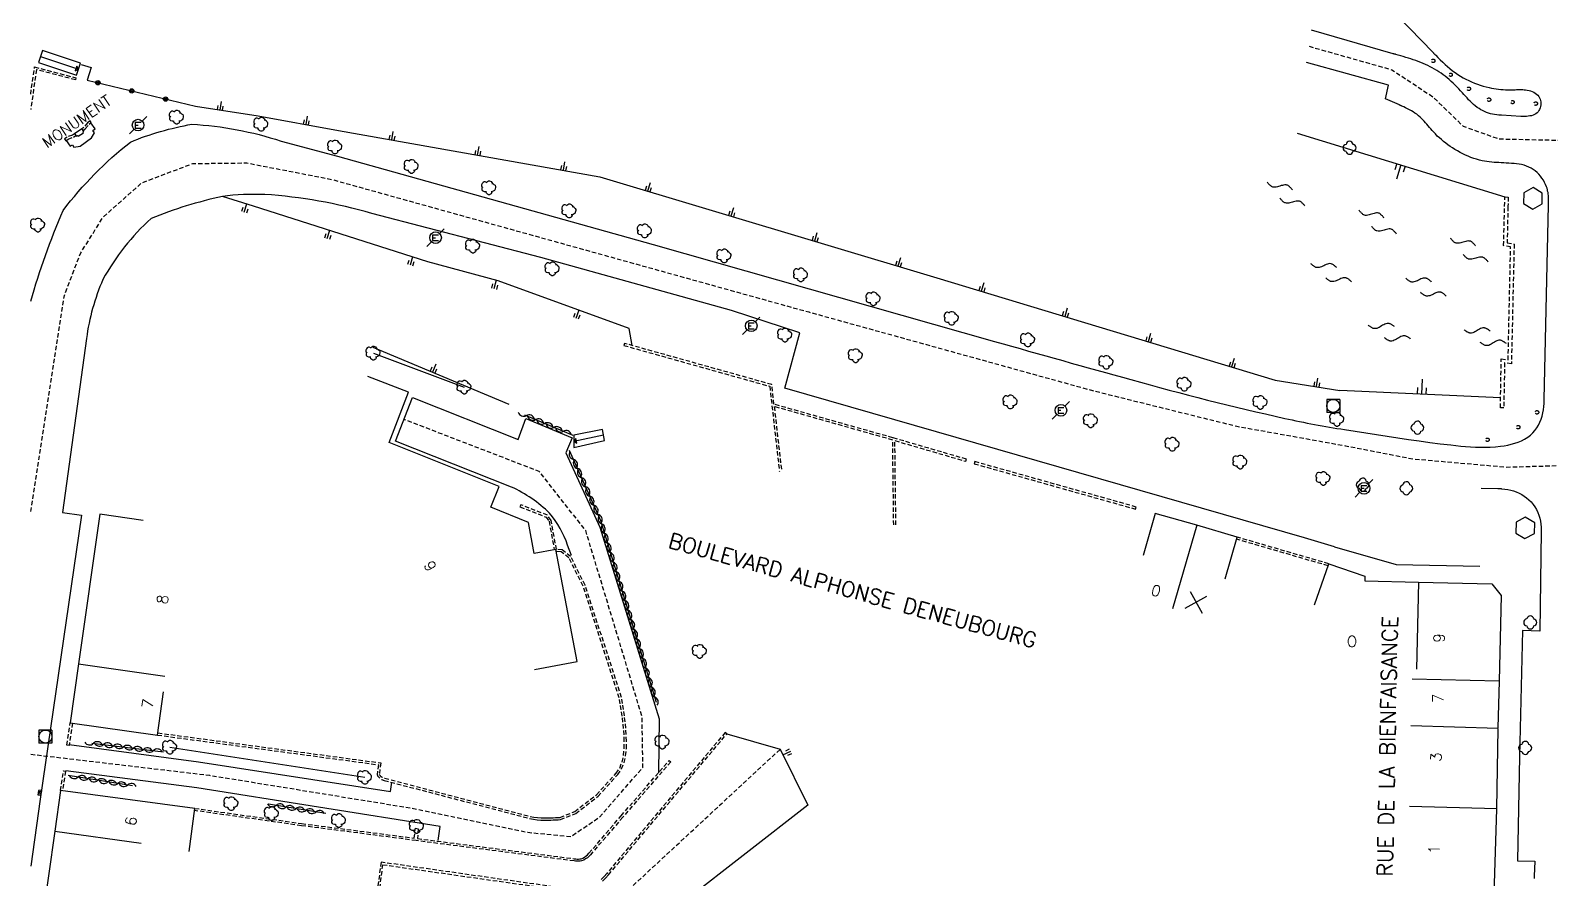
# Model space of a CAD drawing. Header units: millimetres. Extents: x 107999 to 109001, y 146999 to 148001.
# Drawn here: x 108000 to 108174.5, y 147092.9 to 147190.3 of the extents above; entities that cross this region are included whole.
import ezdxf
from ezdxf.enums import TextEntityAlignment as Align

# ---------------------------------------------------------------- set-up
doc = ezdxf.new("R2010")
doc.units = ezdxf.units.MM
doc.linetypes.add('DASHED', pattern=[0.75, 0.5, -0.25])
doc.layers.get('0').update_dxf_attribs({"linetype": 'CONTINUOUS'})
for name, color, linetype in [('W0001', 6, 'DASHED'), ('W0008', 7, 'CONTINUOUS'), ('W0100', 7, 'CONTINUOUS'), ('W0112', 1, 'DASHED'), ('W0211', 2, 'CONTINUOUS'), ('W0300', 7, 'CONTINUOUS'), ('W0302', 3, 'CONTINUOUS'), ('W0310', 3, 'CONTINUOUS'), ('W0322', 7, 'CONTINUOUS'), ('W0334', 7, 'CONTINUOUS'), ('W0400', 7, 'CONTINUOUS'), ('W0420', 7, 'CONTINUOUS'), ('W0471', 7, 'CONTINUOUS'), ('W0500', 5, 'DASHED'), ('W0984', 7, 'CONTINUOUS'), ('W0989', 7, 'CONTINUOUS'), ('W0991', 7, 'CONTINUOUS'), ('W1102', 7, 'CONTINUOUS')]:
    doc.layers.add(name, color=color, linetype=linetype)
doc.styles.get("Standard").update_dxf_attribs({"font": 'romans.shx', "width": 0.85})

# ---------------------------------------------------------------- blocks, each defined once
blk = doc.blocks.new('T300')
for p, q in [((-0.8, 0.51), (-0.86, 0.34)), ((-0.86, 0.34), (-0.86, 0.17)), ((-0.86, 0.17), (-0.74, 0.06)), ((-0.69, 0.63), (-0.8, 0.51)), ((-0.8, -0.06), (-0.74, 0.06)), ((-0.74, 0.06), (-0.69, 0.11)), ((-0.57, 0.69), (-0.69, 0.63)), ((-0.46, 0.69), (-0.57, 0.69)), ((-0.29, 0.63), (-0.46, 0.69)), ((-0.29, 0.63), (-0.17, 0.74)), ((-0.23, 0.57), (-0.29, 0.63)), ((-0.17, 0.74), (-0.06, 0.8)), ((-0.06, 0.8), (0.06, 0.8)), ((0.06, 0.8), (0.23, 0.74)), ((0.23, 0.74), (0.34, 0.63)), ((0.34, 0.63), (0.4, 0.51)), ((0.46, 0.46), (0.34, 0.46)), ((0.4, 0.51), (0.4, 0.46)), ((0.57, 0.4), (0.46, 0.46)), ((0.57, 0.4), (0.69, 0.29)), ((0.69, 0.29), (0.74, 0.17)), ((0.74, 0.06), (0.69, -0.17)), ((0.74, 0.17), (0.74, 0.06)), ((-0.8, -0.17), (-0.8, -0.06)), ((-0.8, -0.23), (-0.8, -0.17)), ((-0.74, -0.34), (-0.8, -0.23)), ((-0.69, -0.4), (-0.74, -0.34)), ((-0.51, -0.46), (-0.69, -0.4)), ((-0.4, -0.46), (-0.51, -0.46)), ((-0.4, -0.46), (-0.34, -0.46)), ((-0.34, -0.46), (-0.34, -0.4)), ((-0.34, -0.51), (-0.34, -0.46)), ((-0.29, -0.63), (-0.34, -0.51)), ((-0.17, -0.74), (-0.29, -0.63)), ((-0.06, -0.8), (-0.17, -0.74)), ((0.06, -0.8), (-0.06, -0.8)), ((0.17, -0.74), (0.06, -0.8)), ((0.23, -0.69), (0.17, -0.74)), ((0.29, -0.46), (0.23, -0.46)), ((0.29, -0.63), (0.23, -0.69)), ((0.46, -0.4), (0.29, -0.46)), ((0.34, -0.51), (0.29, -0.63)), ((0.34, -0.51), (0.34, -0.46)), ((0.57, -0.34), (0.46, -0.4)), ((0.63, -0.29), (0.57, -0.34)), ((0.69, -0.17), (0.63, -0.29))]:
    blk.add_line(p, q)
blk = doc.blocks.new('T420')
for p, q in [((0.75, 0.75), (-0.75, 0.75)), ((-0.75, 0.75), (-0.75, -0.75)), ((0.75, 0.75), (0.75, -0.75)), ((0.75, -0.75), (-0.75, -0.75))]:
    blk.add_line(p, q)
blk.add_ellipse((0, 0), major_axis=(-0.53, 0.53), ratio=1, start_param=3.926991, end_param=10.210176)
blk = doc.blocks.new('T471')
for p, q in [((-0.333334, 0.333334), (-0.333334, -0.333334)), ((-0.333334, 0.333334), (0.333334, 0.333334)), ((-0.333334, 0), (0, 0)), ((0.500001, 0.500001), (1.000002, 1.000002)), ((-0.500001, -0.500001), (-1.000002, -1.000002)), ((-0.333334, -0.333334), (0.333334, -0.333334))]:
    blk.add_line(p, q)
blk.add_ellipse((0, 0), major_axis=(0.471405, 0.471405), ratio=1, start_param=5.4977871438, end_param=11.780972451)
blk = doc.blocks.new('T400')
for p, q in [((-0.15, 0.3), (0.15, 0.3)), ((-0.15, -0.25), (-0.15, 0.3)), ((-0.15, 0.15), (0.15, 0.15)), ((-0.15, 0), (0.15, 0)), ((0.15, 0.3), (0.15, -0.25)), ((-0.15, -0.15), (0.15, -0.15)), ((-0.15, -0.25), (-0.15, -0.3)), ((-0.15, -0.3), (0.15, -0.3)), ((0.15, -0.3), (0.15, -0.25))]:
    blk.add_line(p, q)
blk = doc.blocks.new('t211o')
at = {"color": 0, "linetype": 'Continuous'}
for p, q in [((-0.29, 0.5), (-0.29, 0)), ((0, 1), (0, 0)), ((0.29, 0.5), (0.29, 0))]:
    blk.add_line(p, q, dxfattribs=at)
blk = doc.blocks.new('t310o')
at = {"color": 0, "linetype": 'Continuous'}
for centre, start, end in [((-0.5, 0.38), 216.8699, 323.1304), ((0.5, -0.37), 36.8699, 143.1303)]:
    blk.add_arc(centre, 0.625, start, end, dxfattribs=at)
blk = doc.blocks.new('t991o')
at = {"color": 0, "linetype": 'Continuous'}
for p, q in [((-1, 1), (1, -1)), ((-1, -1), (1, 1))]:
    blk.add_line(p, q, dxfattribs=at)
blk = doc.blocks.new('t322o')
at = {"color": 0, "linetype": 'Continuous'}
for radius in [0.25, 0.15]:
    blk.add_circle((0, 0), radius, dxfattribs=at)

msp = doc.modelspace()

# ---------------------------------------------------------------- linework, layer by layer
at = {"layer": 'W0001', "flags": 128}
for points in [[(108146.73, 147188.47), (108156.23, 147185.78), (108160.94, 147182.67), (108164.41, 147179.3), (108168.52, 147177.84), (108177.33, 147177.65), (108184.27, 147177.5), (108192.07, 147177.69), (108201.52, 147179.8)], [(108000, 147135.05), (108003.87, 147159.86), (108005.74, 147164.76), (108008.35, 147168.89), (108012.73, 147172.78), (108018.6, 147175.01), (108024.81, 147175.08), (108034.55, 147173.19), (108089.31, 147157.97), (108121.89, 147148.95), (108138.46, 147144.85), (108150.92, 147142.61), (108158.65, 147141.11), (108169.37, 147140.17), (108176.54, 147140.37), (108183.07, 147140.55), (108197.71, 147141.22), (108205.28, 147141.8), (108207.19, 147142.04), (108210.76, 147142.45), (108213.52, 147142.82), (108217.29, 147143.35), (108219.65, 147143.72), (108222.14, 147144.1), (108224.24, 147144.45), (108226.54, 147144.83), (108228.83, 147145.25), (108235.34, 147146.45), (108247.88, 147149.11), (108254.44, 147150.48), (108268.74, 147153.74), (108275.11, 147155.19), (108290.85, 147158.7), (108295.12, 147159.67), (108299.02, 147160.56), (108315.84, 147164.44), (108324.79, 147166.45), (108342.03, 147170.34), (108349, 147171.88), (108353.49, 147172.6), (108355.09, 147172.77), (108358.4, 147173.06), (108359.72, 147173.15), (108361.41, 147173.22), (108364.44, 147173.29), (108366.1, 147173.29), (108367.37, 147173.27), (108369.71, 147173.13), (108370.85, 147172.97), (108373.01, 147172.8), (108374.76, 147172.55), (108376, 147172.37), (108377.38, 147172.17), (108380.24, 147171.76), (108388.1, 147170.56), (108403.11, 147168.34), (108417.61, 147165.99), (108427.07, 147164.5), (108457.44, 147159.54), (108487.4, 147154.9), (108506.95, 147151.78), (108519.52, 147149.8), (108526.01, 147148.78), (108548.14, 147145.07), (108549.7, 147144.79), (108551.32, 147144.5), (108552.44, 147144.3), (108553.75, 147144.06), (108554.77, 147143.88), (108556.05, 147143.65), (108557.15, 147143.45), (108558.16, 147143.17), (108559.4, 147142.72), (108560.65, 147142.22), (108561.65, 147141.74), (108562.87, 147141.11), (108564.63, 147140.06), (108565.45, 147139.49), (108566.53, 147138.72), (108567.49, 147137.76)], [(108000, 147107.21), (108020.53, 147104.79), (108043.72, 147101.02), (108057.07, 147098.24), (108061.99, 147097.75), (108065.27, 147099.96), (108070.27, 147105.69), (108070.18, 147111.5), (108063.71, 147132.87), (108058.38, 147139.66), (108042.84, 147145.63)], [(108039.91, 147051.47), (108039.74, 147058.93), (108047.12, 147080.51), (108063.98, 147087.33), (108086.02, 147107.77)]]:
    msp.add_lwpolyline(points, dxfattribs=at)
at = {"layer": 'W0008'}
for points in [[(108151.55, 147197.47), (108160.97, 147187.75), (108161, 147187.72), (108161.03, 147187.69), (108161.06, 147187.66), (108161.09, 147187.62), (108161.12, 147187.59), (108161.15, 147187.56), (108161.18, 147187.53), (108161.21, 147187.5), (108161.24, 147187.47), (108161.27, 147187.44), (108161.27, 147187.44), (108161.53, 147187.17), (108161.8, 147186.91), (108162.07, 147186.66), (108162.34, 147186.39), (108162.62, 147186.16), (108162.91, 147185.91), (108163.2, 147185.67), (108163.51, 147185.45), (108163.81, 147185.23), (108164.12, 147185.05), (108164.43, 147184.86), (108164.74, 147184.69), (108165.06, 147184.53), (108165.38, 147184.38), (108165.71, 147184.23), (108166.05, 147184.11), (108166.38, 147184), (108166.73, 147183.89), (108167.07, 147183.8), (108167.42, 147183.72), (108167.42, 147183.72), (108167.69, 147183.67), (108167.95, 147183.62), (108168.22, 147183.58), (108168.48, 147183.55), (108168.76, 147183.52), (108169.02, 147183.5), (108169.29, 147183.48), (108169.56, 147183.47), (108169.83, 147183.47), (108170.09, 147183.48), (108170.24, 147183.48), (108170.39, 147183.48), (108170.54, 147183.5), (108170.69, 147183.5), (108170.84, 147183.5), (108170.98, 147183.52), (108171.13, 147183.5), (108171.28, 147183.5), (108171.44, 147183.48), (108171.59, 147183.47), (108171.59, 147183.47), (108171.78, 147183.44), (108171.98, 147183.39), (108172.16, 147183.34), (108172.35, 147183.27), (108172.52, 147183.19), (108172.69, 147183.09), (108172.84, 147182.98), (108172.98, 147182.86), (108173.09, 147182.72), (108173.2, 147182.55), (108173.26, 147182.41), (108173.3, 147182.23), (108173.33, 147182.08), (108173.34, 147181.91), (108173.33, 147181.73), (108173.3, 147181.56), (108173.27, 147181.39), (108173.2, 147181.23), (108173.12, 147181.09), (108173.04, 147180.95), (108172.91, 147180.83), (108172.77, 147180.72), (108172.61, 147180.62), (108172.44, 147180.56), (108172.26, 147180.5), (108172.07, 147180.47), (108171.88, 147180.44), (108171.69, 147180.42), (108171.49, 147180.41), (108171.3, 147180.41), (108171.28, 147180.41), (108171.25, 147180.41), (108171.23, 147180.42), (108171.2, 147180.42), (108171.17, 147180.42), (108171.15, 147180.42), (108171.12, 147180.42), (108171.09, 147180.42), (108171.07, 147180.42), (108171.04, 147180.42), (108168.81, 147180.55), (108168.78, 147180.55), (108168.75, 147180.55), (108168.72, 147180.55), (108168.69, 147180.55), (108168.66, 147180.56), (108168.62, 147180.56), (108168.59, 147180.56), (108168.56, 147180.56), (108168.53, 147180.56), (108168.5, 147180.56), (108168.27, 147180.59), (108168.02, 147180.62), (108167.79, 147180.67), (108167.55, 147180.73), (108167.32, 147180.8), (108167.09, 147180.88), (108166.88, 147180.97), (108166.66, 147181.08), (108166.45, 147181.19), (108166.24, 147181.31), (108166.02, 147181.45), (108165.81, 147181.62), (108165.62, 147181.8), (108165.42, 147181.97), (108165.23, 147182.16), (108165.05, 147182.34), (108164.87, 147182.55), (108164.69, 147182.73), (108164.51, 147182.94), (108164.34, 147183.14), (108164.12, 147183.36), (108163.91, 147183.58), (108163.7, 147183.8), (108163.49, 147184.02), (108163.27, 147184.23), (108163.05, 147184.44), (108162.82, 147184.64), (108162.59, 147184.84), (108162.35, 147185.03), (108162.11, 147185.2), (108161.88, 147185.38), (108161.63, 147185.53), (108161.39, 147185.69), (108161.13, 147185.84), (108160.88, 147185.98), (108160.62, 147186.12), (108160.36, 147186.25), (108160.09, 147186.38), (108159.83, 147186.5), (108159.55, 147186.61), (108159.27, 147186.72), (108158.99, 147186.83), (108158.7, 147186.92), (108158.42, 147187.02), (108158.13, 147187.11), (108157.84, 147187.2), (108157.55, 147187.28), (108157.27, 147187.36), (108156.97, 147187.45), (108156.68, 147187.53), (108156.65, 147187.55), (108156.62, 147187.55), (108156.59, 147187.56), (108156.56, 147187.56), (108156.53, 147187.58), (108156.51, 147187.58), (108156.48, 147187.59), (108156.45, 147187.59), (108156.41, 147187.61), (108156.39, 147187.62), (108147.02, 147190.31)], [(108150.8, 147144.47), (108152.03, 147144.27), (108153.26, 147144.08), (108154.48, 147143.89), (108155.7, 147143.7), (108156.92, 147143.52), (108158.15, 147143.34), (108159.37, 147143.17), (108160.59, 147143), (108161.8, 147142.84), (108163.02, 147142.7), (108163.59, 147142.64), (108164.14, 147142.58), (108164.7, 147142.53), (108165.27, 147142.48), (108165.84, 147142.45), (108166.4, 147142.44), (108166.97, 147142.44), (108167.54, 147142.45), (108168.12, 147142.5), (108168.7, 147142.56), (108169.12, 147142.62), (108169.53, 147142.69), (108169.95, 147142.78), (108170.35, 147142.91), (108170.74, 147143.03), (108171.12, 147143.19), (108171.48, 147143.38), (108171.83, 147143.59), (108172.14, 147143.83), (108172.43, 147144.09), (108172.66, 147144.38), (108172.88, 147144.66), (108173.06, 147144.97), (108173.22, 147145.31), (108173.36, 147145.66), (108173.48, 147146), (108173.56, 147146.38), (108173.63, 147146.73), (108173.69, 147147.11), (108173.71, 147147.47), (108173.71, 147147.52), (108173.72, 147147.56), (108173.72, 147147.61), (108173.72, 147147.66), (108173.72, 147147.69), (108173.72, 147147.73), (108173.72, 147147.78), (108173.72, 147147.83), (108173.72, 147147.88), (108173.72, 147147.92), (108174.22, 147170.23), (108174.22, 147170.23), (108174.22, 147170.28), (108174.22, 147170.33), (108174.22, 147170.36), (108174.22, 147170.41), (108174.23, 147170.45), (108174.23, 147170.5), (108174.23, 147170.55), (108174.23, 147170.58), (108174.23, 147170.62), (108174.23, 147170.67), (108174.23, 147170.67), (108174.23, 147170.84), (108174.22, 147171), (108174.21, 147171.17), (108174.2, 147171.34), (108174.18, 147171.5), (108174.16, 147171.67), (108174.12, 147171.84), (108174.09, 147172), (108174.05, 147172.17), (108173.99, 147172.33), (108173.89, 147172.59), (108173.77, 147172.84), (108173.63, 147173.09), (108173.47, 147173.34), (108173.3, 147173.56), (108173.11, 147173.78), (108172.91, 147173.98), (108172.69, 147174.17), (108172.46, 147174.33), (108172.23, 147174.48), (108172.23, 147174.48), (108171.96, 147174.61), (108171.7, 147174.72), (108171.42, 147174.81), (108171.13, 147174.88), (108170.85, 147174.94), (108170.55, 147174.97), (108170.26, 147175.02), (108169.96, 147175.03), (108169.66, 147175.05), (108169.37, 147175.06), (108169.37, 147175.06), (108169.09, 147175.08), (108168.8, 147175.09), (108168.52, 147175.11), (108168.25, 147175.12), (108167.97, 147175.14), (108167.7, 147175.17), (108167.42, 147175.2), (108167.15, 147175.23), (108166.88, 147175.28), (108166.61, 147175.33), (108166.28, 147175.41), (108165.96, 147175.5), (108165.63, 147175.59), (108165.31, 147175.72), (108165, 147175.84), (108164.69, 147175.98), (108164.38, 147176.12), (108164.07, 147176.28), (108163.77, 147176.45), (108163.48, 147176.62), (108163.2, 147176.8), (108162.94, 147176.97), (108162.68, 147177.16), (108162.42, 147177.34), (108162.17, 147177.55), (108161.92, 147177.75), (108161.69, 147177.95), (108161.45, 147178.17), (108161.23, 147178.41), (108161.01, 147178.64), (108160.86, 147178.81), (108160.71, 147178.98), (108160.55, 147179.16), (108160.41, 147179.34), (108160.26, 147179.52), (108160.11, 147179.69), (108159.96, 147179.86), (108159.8, 147180.03), (108159.64, 147180.19), (108159.47, 147180.34), (108159.29, 147180.5), (108159.09, 147180.66), (108158.89, 147180.8), (108158.69, 147180.94), (108158.48, 147181.06), (108158.26, 147181.17), (108158.05, 147181.3), (108157.82, 147181.41), (108157.6, 147181.5), (108157.38, 147181.61), (108157.34, 147181.62), (108157.32, 147181.62), (108157.29, 147181.64), (108157.27, 147181.66), (108157.24, 147181.67), (108157.21, 147181.69), (108157.18, 147181.69), (108157.16, 147181.7), (108157.12, 147181.72), (108157.1, 147181.73), (108155.49, 147182.42), (108155.85, 147184.02), (108146.44, 147186.62)], [(108173.49, 147170.39), (108173.49, 147171.62), (108172.44, 147172.25), (108171.37, 147171.64), (108171.35, 147170.42), (108172.41, 147169.78), (108173.49, 147170.39)], [(108166.48, 147137.75), (108168.41, 147137.69), (108168.46, 147137.69), (108168.51, 147137.69), (108168.55, 147137.69), (108168.59, 147137.69), (108168.64, 147137.69), (108168.69, 147137.69), (108168.73, 147137.69), (108168.77, 147137.69), (108168.82, 147137.67), (108168.87, 147137.67), (108169.2, 147137.64), (108169.54, 147137.59), (108169.88, 147137.52), (108170.2, 147137.42), (108170.52, 147137.31), (108170.84, 147137.17), (108171.14, 147137.02), (108171.43, 147136.83), (108171.71, 147136.62), (108171.97, 147136.41), (108171.97, 147136.41), (108172.21, 147136.16), (108172.44, 147135.88), (108172.64, 147135.59), (108172.82, 147135.28), (108172.98, 147134.97), (108173.11, 147134.64), (108173.21, 147134.3), (108173.3, 147133.95), (108173.34, 147133.61), (108173.37, 147133.27), (108173.37, 147133.22), (108173.37, 147133.17), (108173.37, 147133.12), (108173.37, 147133.08), (108173.37, 147133.03), (108173.37, 147133), (108173.37, 147132.95), (108173.37, 147132.91), (108173.37, 147132.86), (108173.37, 147132.81), (108173.23, 147121.34), (108171.22, 147121.39), (108170.9, 147106.94)], [(108171.49, 147131.97), (108172.62, 147132.53), (108172.66, 147133.78), (108171.55, 147134.42), (108170.5, 147133.83), (108170.48, 147132.59), (108171.49, 147131.97)], [(108149.67, 147131.02), (108156.74, 147129), (108166.33, 147128.8)], [(108170.9, 147106.94), (108170.65, 147094.97), (108172.65, 147094.92), (108172.59, 147093.2), (108172.59, 147093.2), (108172.59, 147093.17), (108172.59, 147093.14), (108172.59, 147093.11), (108172.59, 147093.08), (108172.58, 147093.05), (108172.58, 147093.02), (108172.58, 147092.98), (108172.58, 147092.95), (108172.58, 147092.92)]]:
    msp.add_lwpolyline(points, dxfattribs=at)
at = {"layer": 'W0008', "flags": 128}
for points in [[(108000, 147159.2, -0.030048), (108003.72, 147169.63, -0.061), (108011.44, 147177.48, -0.0552), (108018.51, 147179.52, -0.066), (108028.74, 147177.59), (108028.74, 147177.59), (108035.2, 147175.84), (108071.45, 147165.72), (108110.64, 147154.59, 0.0022), (108126.29, 147150.21, 0.0142), (108143.95, 147145.76, 0.017028), (108150.8, 147144.47), (108150.8, 147144.47)], [(108149.67, 147131.02), (108146.2, 147132.04), (108099.2, 147145.6), (108086.58, 147149.23), (108088.29, 147155.57), (108080.44, 147158.15), (108058.55, 147164.22), (108058.55, 147164.22), (108039.14, 147169.29, 0.0526), (108026.88, 147171.46, 0.0367), (108022, 147171.24, 0.0412), (108013.83, 147168.71, 0.0835), (108008.29, 147161.7, 0.0705), (108006.41, 147154.93), (108003.64, 147134.96), (108003.64, 147134.96), (108005.85, 147134.63), (108001.1, 147102.04), (108000, 147094.36)], [(108062.07, 147130.02), (108061.63, 147131.21, 0.0924), (108059.56, 147134.86, 0.0869), (108055.19, 147137.87), (108055.19, 147137.87), (108041.87, 147143.13), (108043.81, 147148.14), (108055.95, 147143.34), (108056.84, 147145.76), (108062.14, 147143.54), (108061.42, 147141.79), (108065.32, 147133.26), (108065.32, 147133.26), (108072.15, 147111.28), (108072.05, 147105.08)]]:
    msp.add_lwpolyline(points, format="xyb", dxfattribs=at)
for points in [[(108004.42, 147108.32), (108019.26, 147106.34), (108041.31, 147102.92), (108041.44, 147103.98)], [(108046.76, 147097.3), (108046.99, 147098.89), (108019.09, 147103.36), (108004.04, 147105.31), (108004.04, 147105.31)]]:
    msp.add_lwpolyline(points, dxfattribs=at)
at = {"layer": 'W0100', "flags": 128}
msp.add_lwpolyline([(108005.25, 147185.15), (108005.71, 147186.53), (108005.71, 147186.53), (108001.35, 147187.99), (108000.89, 147186.61)], close=True, dxfattribs=at)
at = {"layer": 'W0100'}
for points in [[(108001.12, 147187.3), (108005.48, 147185.84), (108005.3, 147186.2), (108005.12, 147185.66), (108005.48, 147185.84)], [(108065.75, 147143.84), (108062.34, 147143.12), (108062.68, 147142.9), (108062.56, 147143.46), (108062.34, 147143.12)], [(108147.37, 147124.34), (108148.99, 147129.06), (108153.13, 147127.64), (108153.12, 147127.11), (108159.3, 147126.97), (108167.73, 147126.78), (108168.79, 147125.41), (108168.55, 147115.58), (108168.41, 147110.22)], [(108135.98, 147062.2), (108140.48, 147060.02), (108145.37, 147070.13), (108146.97, 147074.33), (108148.42, 147077.84), (108149.39, 147080.25), (108150.73, 147083.66), (108152.36, 147087.75), (108166.2, 147088.14), (108167.96, 147089.86), (108168.27, 147100.94), (108168.43, 147110.17)]]:
    msp.add_lwpolyline(points, dxfattribs=at)
at = {"layer": 'W0100', "flags": 128}
for points in [[(108005.88, 147179.01), (108005.04, 147178.43), (108005.24, 147178.14), (108005.37, 147178.23), (108005.46, 147178.14), (108006.05, 147178.53), (108005.98, 147178.62), (108006.09, 147178.72), (108005.88, 147179.01), (108005.88, 147179.01)], [(108057.82, 147116.91), (108062.73, 147117.84), (108060.29, 147130.71), (108057.79, 147130.24), (108057.15, 147133.8), (108052.82, 147135.56), (108053.78, 147137.95), (108041.14, 147143), (108043.37, 147148.76), (108043.37, 147148.76), (108038.71, 147150.57)], [(108062.35, 147143.82), (108062.33, 147142.42), (108065.87, 147143.22), (108065.64, 147144.46), (108062.35, 147143.82), (108062.35, 147143.82)], [(108012.9, 147134.05), (108007.95, 147134.76), (108005.5, 147117.58), (108004.55, 147110.8), (108004.55, 147110.8), (108014.57, 147109.4), (108015.26, 147114.35)], [(108137.09, 147127.32), (108138.47, 147132.13), (108133.86, 147133.48), (108129.07, 147134.83), (108129.07, 147134.83), (108127.69, 147130.02)], [(108018.18, 147096.03), (108018.83, 147100.99), (108003.42, 147103.03), (108002.76, 147098.37), (108001.33, 147088.12), (108000.42, 147082.68), (108000, 147080.1)], [(108089.22, 147101.36), (108075.03, 147090.35), (108075.03, 147090.35), (108065.45, 147083.05), (108064.09, 147084.64), (108064.09, 147084.64), (108051.29, 147059.2), (108052.71, 147057.56), (108052.71, 147057.56), (108059.15, 147056.98), (108069.8, 147044.96), (108068.02, 147043.46), (108067.77, 147040.5), (108070.16, 147037.8), (108074.21, 147033.25), (108074.21, 147033.25), (108076.71, 147030.3)]]:
    msp.add_lwpolyline(points, dxfattribs=at)
at = {"layer": 'W0112'}
for p, q in [((108099.19, 147143.46), (108099.19, 147143.54)), ((108148.91, 147128.83), (108138.4, 147131.89)), ((108148.99, 147129.06), (108138.47, 147132.13))]:
    msp.add_line(p, q, dxfattribs=at)
for points in [[(108000, 147182.96), (108000.45, 147186.1), (108005.19, 147184.84), (108005.13, 147184.6), (108000.66, 147185.79), (108000, 147181.21)], [(108006.03, 147178.81), (108006.26, 147178.98), (108006.7, 147179.51), (108006.96, 147179.72), (108006.81, 147179.92), (108006.52, 147179.69), (108006.09, 147179.16), (108005.88, 147179.01)], [(108005.04, 147178.43), (108004.79, 147178.27), (108004.17, 147178.04), (108003.88, 147177.84), (108004.03, 147177.63), (108004.29, 147177.82), (108004.9, 147178.05), (108005.18, 147178.23)], [(108168.69, 147146.98), (108168.8, 147152.58), (108169.58, 147152.47), (108169.87, 147165.45), (108169.07, 147165.59), (108169.2, 147171.2), (108169.59, 147171.16), (108169.56, 147170.06), (108169.47, 147165.92), (108170.27, 147165.77), (108169.96, 147152.03), (108169.18, 147152.14), (108169.08, 147146.97), (108168.69, 147146.98), (108168.8, 147152.58), (108169.58, 147152.47), (108169.87, 147165.45), (108169.07, 147165.59), (108169.2, 147171.2), (108169.59, 147171.16), (108169.56, 147170.06), (108169.47, 147165.92), (108170.27, 147165.77), (108169.96, 147152.03), (108169.18, 147152.14), (108169.08, 147146.97)], [(108099.31, 147133.54), (108099.19, 147143.2), (108107.34, 147140.83), (108107.41, 147141.07), (108098.94, 147143.53), (108085.31, 147147.38), (108085.06, 147149.64), (108068.15, 147154.37), (108068.08, 147154.13), (108084.83, 147149.44), (108085.94, 147139.67)], [(108099.06, 147133.54), (108098.94, 147143.27), (108085.34, 147147.11), (108086.19, 147139.7)], [(108004.8, 147110.77), (108004.4, 147108.22), (108004.16, 147108.26), (108004.55, 147110.8)], [(108065.64, 147092.64), (108065.99, 147092.98), (108066.32, 147093.34), (108079.9, 147109.54), (108079.71, 147109.7), (108066.13, 147093.5), (108065.81, 147093.15), (108065.48, 147092.83)], [(108018.83, 147100.99), (108031.1, 147099.25), (108044.02, 147097.57), (108044.16, 147098.71), (108044.49, 147098.64), (108044.39, 147097.52), (108062.4, 147095.2), (108062.56, 147095.18), (108062.71, 147095.17), (108062.87, 147095.17), (108063.03, 147095.18), (108063.18, 147095.2), (108063.38, 147095.28), (108063.56, 147095.39), (108063.74, 147095.52), (108063.91, 147095.67), (108064.08, 147095.83), (108067.77, 147100.13), (108073.28, 147106.49), (108073.47, 147106.33), (108067.96, 147099.97), (108064.26, 147095.66), (108064.08, 147095.48), (108063.9, 147095.32), (108063.7, 147095.18), (108063.48, 147095.05), (108063.24, 147094.96), (108063.06, 147094.93), (108062.88, 147094.91), (108062.7, 147094.92), (108062.53, 147094.93), (108062.37, 147094.95), (108044.23, 147097.29), (108044.23, 147097.29), (108031.07, 147099), (108018.8, 147100.74)], [(108003.42, 147103.03), (108003.75, 147105.28), (108004, 147105.25), (108003.66, 147102.99)], [(108062.21, 147091.67), (108040.21, 147094.81), (108038.05, 147077.75)], [(108038.29, 147077.67), (108040.42, 147094.52), (108062.19, 147091.42)]]:
    msp.add_lwpolyline(points, dxfattribs=at)
msp.add_lwpolyline([(108108.31, 147140.55), (108126.83, 147135.34), (108126.9, 147135.58), (108108.37, 147140.79)], close=True, dxfattribs=at)
for points in [[(108014.57, 147109.4), (108039.91, 147106), (108039.76, 147104.85, 0.229333), (108040.58, 147104.2), (108057.27, 147099.83), (108057.7, 147099.74), (108058.13, 147099.68), (108058.57, 147099.65), (108059.01, 147099.64), (108059.45, 147099.64), (108059.72, 147099.65), (108059.99, 147099.66), (108060.26, 147099.67), (108060.53, 147099.69), (108060.8, 147099.7), (108062.57, 147100.4), (108065.12, 147102.37), (108067.38, 147104.86), (108067.83, 147105.51), (108068.12, 147106.24), (108068.29, 147107.03), (108068.37, 147107.86), (108068.38, 147108.7), (108068.36, 147109.45), (108068.31, 147110.18), (108068.23, 147110.91), (108068.14, 147111.62), (108068.03, 147112.33), (108067.92, 147113.03), (108067.8, 147113.73), (108063.65, 147126.61), (108061.97, 147129.91), (108060.99, 147130.67), (108060.35, 147130.71), (108059.74, 147134.04), (108059.31, 147134.64), (108056.25, 147135.85), (108056.16, 147135.61), (108059.15, 147134.43), (108059.51, 147133.94), (108060.1, 147130.67)], [(108014.6, 147109.65), (108040.19, 147106.21), (108040.01, 147104.89, 0.210983), (108040.64, 147104.45), (108057.33, 147100.07), (108057.74, 147099.98), (108058.16, 147099.93), (108058.58, 147099.9), (108059.01, 147099.89), (108059.45, 147099.89), (108059.71, 147099.9), (108059.98, 147099.91), (108060.25, 147099.92), (108060.52, 147099.94), (108060.75, 147099.95), (108062.44, 147100.62), (108064.95, 147102.55), (108067.19, 147105.02), (108067.61, 147105.62), (108067.88, 147106.31), (108068.05, 147107.07), (108068.12, 147107.87), (108068.13, 147108.7), (108068.11, 147109.43), (108068.06, 147110.16), (108067.98, 147110.88), (108067.89, 147111.59), (108067.79, 147112.29), (108067.67, 147112.99), (108067.55, 147113.67), (108063.42, 147126.51), (108061.77, 147129.75), (108060.89, 147130.43), (108060.34, 147130.46)]]:
    msp.add_lwpolyline(points, format="xyb", dxfattribs=at)
for centre, radius in [((108160.98, 147186.8), 0.203), ((108162.99, 147185.2), 0.188), ((108165.06, 147183.59), 0.203), ((108167.38, 147182.34), 0.203), ((108170.09, 147182.06), 0.188), ((108172.75, 147181.89), 0.203), ((108172.89, 147146.45), 0.203), ((108170.74, 147144.75), 0.203), ((108167.2, 147143.3), 0.203)]:
    msp.add_circle(centre, radius, dxfattribs=at)
at = {"layer": 'W0211'}
for points in [[(108018.9, 147181.58), (108026.1, 147180.48), (108026.1, 147180.48), (108035.33, 147178.79), (108065.32, 147173.48), (108104.01, 147161.88), (108142.84, 147150.15), (108142.84, 147150.15), (108150.26, 147148.97)], [(108145.36, 147178.5), (108169.2, 147171.2)], [(108156.8, 147175), (108156.59, 147174.28)], [(108157.28, 147174.86), (108156.77, 147173.22)], [(108157.76, 147174.7), (108157.54, 147174)], [(108039.26, 147153.94), (108054.87, 147147.39), (108054.87, 147147.39)], [(108159.68, 147148.53), (108159.76, 147150.25)], [(108168.71, 147148.11), (108150.26, 147148.97)], [(108159.18, 147148.56), (108159.22, 147149.3)], [(108160.18, 147148.5), (108160.21, 147149.25)], [(108079.9, 147109.54), (108086.02, 147107.77), (108089.22, 147101.36)]]:
    msp.add_lwpolyline(points, dxfattribs=at)
at = {"layer": 'W0211', "flags": 128}
msp.add_lwpolyline([(108069.04, 147154.12), (108068.69, 147156.08), (108053.67, 147161.54), (108053.67, 147161.54), (108045.6, 147163.73), (108025.58, 147170.1), (108022, 147171.24), (108022, 147171.24)], dxfattribs=at)
at = {"layer": 'W0300'}
for centre, radius, start, end in [((108151.03, 147176.81), 0.393, 96.8428, 263.1572), ((108151.38, 147177.16), 0.403, 8.9149, 173.2902), ((108151.38, 147176.47), 0.403, 188.9149, 353.2902), ((108151.73, 147176.81), 0.393, 276.8428, 84.2894), ((108158.82, 147144.69), 0.393, 96.8428, 264.2894), ((108159.17, 147145.05), 0.393, 6.8428, 175.4261), ((108159.52, 147144.69), 0.393, 276.8428, 84.2894), ((108159.18, 147144.34), 0.401, 186.7098, 353.2902), ((108152.54, 147138.14), 0.393, 96.8428, 264.2894), ((108152.89, 147138.5), 0.401, 6.7098, 175.5154), ((108153.24, 147138.14), 0.393, 276.8428, 83.1572), ((108157.55, 147137.72), 0.393, 96.8428, 264.2894), ((108157.89, 147138.08), 0.401, 6.7098, 175.5154), ((108158.25, 147137.72), 0.393, 276.8428, 84.2894), ((108152.9, 147137.8), 0.403, 188.9149, 353.2902), ((108157.9, 147137.38), 0.393, 186.8428, 353.1572), ((108171.78, 147122.33), 0.409, 96.5819, 263.4181), ((108172.13, 147122.69), 0.393, 6.8428, 173.1572), ((108172.48, 147122.33), 0.393, 275.7106, 84.2894), ((108172.13, 147121.98), 0.401, 186.7098, 353.2902), ((108171.2, 147107.92), 0.409, 96.5819, 263.4181), ((108171.55, 147108.28), 0.401, 6.7098, 173.2902), ((108171.9, 147107.92), 0.393, 276.8428, 83.1572), ((108171.55, 147107.58), 0.393, 186.8428, 353.1572)]:
    msp.add_arc(centre, radius, start, end, dxfattribs=at)
at = {"layer": 'W0302', "flags": 128}
for points in [[(108039.33, 147153.24), (108049.77, 147149.34), (108049.77, 147149.34)], [(108015.98, 147108), (108038.36, 147104.55), (108038.36, 147104.55)]]:
    msp.add_lwpolyline(points, dxfattribs=at)
at = {"layer": 'W0310', "flags": 128}
for points in [[(108056.68, 147146.15), (108062.21, 147143.82), (108062.21, 147143.82)], [(108061.82, 147142.11), (108065.42, 147134.03), (108071.8, 147113.18), (108071.8, 147113.18)], [(108007.02, 147108.48), (108015.23, 147107.46), (108015.23, 147107.46)], [(108011.68, 147103.58), (108004.29, 147104.77), (108004.29, 147104.77)], [(108033.86, 147100.38), (108027.3, 147101.48), (108027.3, 147101.48)]]:
    msp.add_lwpolyline(points, dxfattribs=at)
at = {"layer": 'W0322', "flags": 128}
msp.add_lwpolyline([(108005.79, 147186.39), (108006.96, 147186.02), (108006.49, 147184.59), (108018.9, 147181.58), (108018.9, 147181.58)], dxfattribs=at)
at = {"layer": 'W0334', "flags": 128}
msp.add_lwpolyline([(108004.07, 147177.66), (108004.54, 147176.99), (108004.81, 147177.15), (108004.97, 147176.89), (108005.67, 147177.02), (108006.98, 147177.95), (108007.34, 147178.55), (108007.15, 147178.81), (108007.41, 147178.98), (108006.92, 147179.69)], dxfattribs=at)
at = {"layer": 'W0500'}
for points in [[(108144.82, 147171.98), (108144.77, 147172.05), (108144.73, 147172.11), (108144.68, 147172.16), (108144.63, 147172.22), (108144.58, 147172.27), (108144.53, 147172.31), (108144.48, 147172.36), (108144.43, 147172.41), (108144.38, 147172.45), (108144.32, 147172.48), (108144.27, 147172.52), (108144.2, 147172.53), (108144.09, 147172.56), (108143.95, 147172.56), (108143.81, 147172.53), (108143.67, 147172.5), (108143.53, 147172.47), (108143.39, 147172.42), (108143.24, 147172.38), (108143.1, 147172.34), (108142.96, 147172.31), (108142.82, 147172.28), (108142.7, 147172.28), (108142.57, 147172.31), (108142.51, 147172.33), (108142.45, 147172.36), (108142.4, 147172.39), (108142.34, 147172.44), (108142.3, 147172.48), (108142.24, 147172.53), (108142.2, 147172.58), (108142.14, 147172.62), (108142.09, 147172.69), (108142.05, 147172.73), (108142, 147172.8), (108141.95, 147172.86)], [(108146.26, 147170.14), (108146.21, 147170.2), (108146.16, 147170.25), (108146.11, 147170.31), (108146.07, 147170.38), (108146.02, 147170.42), (108145.96, 147170.47), (108145.91, 147170.52), (108145.86, 147170.56), (108145.8, 147170.61), (108145.75, 147170.64), (108145.7, 147170.67), (108145.63, 147170.69), (108145.51, 147170.7), (108145.38, 147170.7), (108145.24, 147170.69), (108145.1, 147170.66), (108144.96, 147170.62), (108144.82, 147170.58), (108144.67, 147170.53), (108144.54, 147170.5), (108144.4, 147170.47), (108144.26, 147170.45), (108144.13, 147170.45), (108144.01, 147170.48), (108143.95, 147170.5), (108143.89, 147170.53), (108143.84, 147170.56), (108143.78, 147170.61), (108143.73, 147170.64), (108143.68, 147170.69), (108143.63, 147170.73), (108143.59, 147170.8), (108143.53, 147170.84), (108143.48, 147170.91), (108143.44, 147170.95), (108143.39, 147171.02)], [(108155.34, 147168.77), (108155.29, 147168.83), (108155.24, 147168.89), (108155.2, 147168.94), (108155.15, 147169), (108155.09, 147169.05), (108155.05, 147169.09), (108154.99, 147169.14), (108154.95, 147169.19), (108154.89, 147169.23), (108154.84, 147169.27), (108154.78, 147169.3), (108154.72, 147169.31), (108154.6, 147169.34), (108154.47, 147169.34), (108154.33, 147169.31), (108154.19, 147169.28), (108154.05, 147169.25), (108153.91, 147169.2), (108153.76, 147169.16), (108153.62, 147169.12), (108153.48, 147169.09), (108153.34, 147169.06), (108153.21, 147169.06), (108153.09, 147169.09), (108153.02, 147169.11), (108152.97, 147169.14), (108152.91, 147169.17), (108152.86, 147169.22), (108152.81, 147169.27), (108152.76, 147169.31), (108152.71, 147169.36), (108152.66, 147169.41), (108152.61, 147169.47), (108152.56, 147169.52), (108152.52, 147169.58), (108152.47, 147169.64)], [(108156.77, 147166.92), (108156.73, 147166.98), (108156.68, 147167.05), (108156.63, 147167.09), (108156.59, 147167.16), (108156.53, 147167.2), (108156.48, 147167.25), (108156.43, 147167.3), (108156.38, 147167.34), (108156.33, 147167.39), (108156.27, 147167.42), (108156.22, 147167.45), (108156.16, 147167.47), (108156.03, 147167.5), (108155.91, 147167.5), (108155.77, 147167.48), (108155.62, 147167.45), (108155.48, 147167.41), (108155.34, 147167.38), (108155.2, 147167.33), (108155.05, 147167.28), (108154.91, 147167.25), (108154.78, 147167.23), (108154.65, 147167.23), (108154.52, 147167.27), (108154.47, 147167.28), (108154.41, 147167.31), (108154.35, 147167.34), (108154.3, 147167.39), (108154.25, 147167.42), (108154.2, 147167.47), (108154.15, 147167.52), (108154.1, 147167.58), (108154.05, 147167.62), (108154, 147167.69), (108153.95, 147167.73), (108153.91, 147167.8)], [(108165.85, 147165.55), (108165.8, 147165.61), (108165.76, 147165.67), (108165.71, 147165.72), (108165.66, 147165.78), (108165.61, 147165.83), (108165.56, 147165.88), (108165.51, 147165.92), (108165.46, 147165.97), (108165.41, 147166.02), (108165.35, 147166.05), (108165.3, 147166.08), (108165.23, 147166.09), (108165.11, 147166.11), (108164.98, 147166.12), (108164.84, 147166.09), (108164.71, 147166.06), (108164.56, 147166.03), (108164.42, 147165.98), (108164.28, 147165.94), (108164.14, 147165.91), (108164, 147165.88), (108163.86, 147165.86), (108163.73, 147165.86), (108163.61, 147165.88), (108163.55, 147165.89), (108163.49, 147165.92), (108163.44, 147165.95), (108163.38, 147166), (108163.33, 147166.03), (108163.28, 147166.09), (108163.23, 147166.14), (108163.18, 147166.19), (108163.12, 147166.25), (108163.08, 147166.3), (108163.03, 147166.36), (108162.98, 147166.42)], [(108167.29, 147163.7), (108167.24, 147163.77), (108167.2, 147163.83), (108167.15, 147163.88), (108167.1, 147163.94), (108167.05, 147163.98), (108167, 147164.03), (108166.95, 147164.08), (108166.9, 147164.12), (108166.84, 147164.17), (108166.79, 147164.2), (108166.73, 147164.23), (108166.67, 147164.25), (108166.55, 147164.28), (108166.42, 147164.28), (108166.28, 147164.27), (108166.14, 147164.23), (108166, 147164.19), (108165.86, 147164.16), (108165.71, 147164.11), (108165.57, 147164.06), (108165.43, 147164.03), (108165.3, 147164.02), (108165.16, 147164.02), (108165.04, 147164.05), (108164.98, 147164.06), (108164.92, 147164.09), (108164.87, 147164.12), (108164.81, 147164.17), (108164.77, 147164.2), (108164.71, 147164.25), (108164.66, 147164.3), (108164.62, 147164.36), (108164.56, 147164.41), (108164.52, 147164.47), (108164.47, 147164.52), (108164.42, 147164.58)], [(108149.91, 147163.06), (108149.86, 147163.11), (108149.8, 147163.17), (108149.74, 147163.2), (108149.7, 147163.27), (108149.63, 147163.3), (108149.58, 147163.34), (108149.52, 147163.38), (108149.46, 147163.42), (108149.4, 147163.44), (108149.34, 147163.47), (108149.28, 147163.48), (108149.22, 147163.5), (108149.09, 147163.52), (108148.96, 147163.48), (108148.84, 147163.45), (108148.7, 147163.41), (108148.56, 147163.34), (108148.43, 147163.28), (108148.3, 147163.22), (108148.16, 147163.16), (108148.02, 147163.11), (108147.9, 147163.08), (108147.77, 147163.06), (108147.64, 147163.06), (108147.58, 147163.08), (108147.52, 147163.09), (108147.46, 147163.12), (108147.4, 147163.14), (108147.34, 147163.19), (108147.28, 147163.22), (108147.23, 147163.27), (108147.17, 147163.31), (108147.12, 147163.36), (108147.05, 147163.41), (108147, 147163.45), (108146.95, 147163.5)], [(108151.6, 147161.44), (108151.55, 147161.48), (108151.49, 147161.55), (108151.44, 147161.59), (108151.38, 147161.64), (108151.32, 147161.69), (108151.27, 147161.73), (108151.21, 147161.77), (108151.16, 147161.8), (108151.09, 147161.83), (108151.04, 147161.86), (108150.98, 147161.88), (108150.91, 147161.89), (108150.78, 147161.89), (108150.66, 147161.88), (108150.53, 147161.84), (108150.39, 147161.8), (108150.26, 147161.73), (108150.12, 147161.67), (108149.98, 147161.61), (108149.85, 147161.55), (108149.72, 147161.5), (108149.59, 147161.47), (108149.45, 147161.45), (108149.33, 147161.45), (108149.27, 147161.47), (108149.21, 147161.48), (108149.15, 147161.52), (108149.09, 147161.53), (108149.03, 147161.58), (108148.98, 147161.61), (108148.92, 147161.66), (108148.86, 147161.7), (108148.8, 147161.75), (108148.75, 147161.8), (108148.7, 147161.84), (108148.64, 147161.89)], [(108160.79, 147161.41), (108160.73, 147161.45), (108160.68, 147161.52), (108160.62, 147161.56), (108160.57, 147161.61), (108160.51, 147161.66), (108160.45, 147161.7), (108160.4, 147161.73), (108160.34, 147161.77), (108160.28, 147161.8), (108160.23, 147161.83), (108160.16, 147161.84), (108160.1, 147161.86), (108159.98, 147161.86), (108159.84, 147161.84), (108159.72, 147161.81), (108159.58, 147161.77), (108159.45, 147161.7), (108159.31, 147161.64), (108159.17, 147161.56), (108159.04, 147161.5), (108158.9, 147161.45), (108158.77, 147161.42), (108158.64, 147161.41), (108158.52, 147161.41), (108158.45, 147161.42), (108158.39, 147161.44), (108158.34, 147161.47), (108158.27, 147161.5), (108158.22, 147161.53), (108158.16, 147161.56), (108158.11, 147161.61), (108158.05, 147161.66), (108157.99, 147161.7), (108157.94, 147161.75), (108157.88, 147161.81), (108157.83, 147161.86)], [(108162.48, 147159.8), (108162.42, 147159.84), (108162.37, 147159.91), (108162.31, 147159.95), (108162.26, 147160), (108162.2, 147160.05), (108162.14, 147160.09), (108162.09, 147160.12), (108162.03, 147160.16), (108161.97, 147160.19), (108161.91, 147160.22), (108161.85, 147160.23), (108161.79, 147160.25), (108161.66, 147160.25), (108161.53, 147160.23), (108161.41, 147160.2), (108161.27, 147160.16), (108161.13, 147160.09), (108161, 147160.03), (108160.86, 147159.95), (108160.73, 147159.89), (108160.59, 147159.84), (108160.46, 147159.81), (108160.33, 147159.8), (108160.2, 147159.8), (108160.14, 147159.81), (108160.08, 147159.83), (108160.02, 147159.86), (108159.96, 147159.89), (108159.91, 147159.92), (108159.85, 147159.95), (108159.8, 147160), (108159.73, 147160.05), (108159.68, 147160.09), (108159.62, 147160.14), (108159.57, 147160.2), (108159.52, 147160.25)], [(108156.54, 147156.3), (108156.48, 147156.34), (108156.42, 147156.39), (108156.36, 147156.42), (108156.3, 147156.47), (108156.24, 147156.5), (108156.18, 147156.53), (108156.12, 147156.56), (108156.05, 147156.59), (108156, 147156.62), (108155.94, 147156.64), (108155.88, 147156.66), (108155.81, 147156.66), (108155.68, 147156.64), (108155.56, 147156.62), (108155.43, 147156.56), (108155.3, 147156.5), (108155.17, 147156.44), (108155.05, 147156.36), (108154.91, 147156.28), (108154.79, 147156.2), (108154.66, 147156.14), (108154.53, 147156.09), (108154.41, 147156.06), (108154.28, 147156.06), (108154.22, 147156.06), (108154.16, 147156.08), (108154.09, 147156.09), (108154.03, 147156.12), (108153.97, 147156.16), (108153.91, 147156.19), (108153.85, 147156.22), (108153.79, 147156.27), (108153.73, 147156.3), (108153.66, 147156.34), (108153.61, 147156.39), (108153.55, 147156.44)], [(108167.53, 147155.77), (108167.47, 147155.81), (108167.41, 147155.86), (108167.35, 147155.91), (108167.29, 147155.95), (108167.23, 147155.98), (108167.16, 147156.02), (108167.11, 147156.05), (108167.05, 147156.08), (108166.98, 147156.11), (108166.92, 147156.12), (108166.86, 147156.14), (108166.8, 147156.14), (108166.67, 147156.14), (108166.55, 147156.11), (108166.42, 147156.06), (108166.29, 147156), (108166.16, 147155.92), (108166.04, 147155.84), (108165.91, 147155.77), (108165.78, 147155.7), (108165.65, 147155.62), (108165.52, 147155.58), (108165.39, 147155.55), (108165.27, 147155.55), (108165.2, 147155.55), (108165.14, 147155.56), (108165.08, 147155.58), (108165.02, 147155.61), (108164.95, 147155.64), (108164.9, 147155.67), (108164.84, 147155.7), (108164.77, 147155.75), (108164.71, 147155.78), (108164.65, 147155.83), (108164.59, 147155.88), (108164.53, 147155.92)], [(108158.39, 147154.86), (108158.33, 147154.91), (108158.27, 147154.95), (108158.21, 147155), (108158.15, 147155.05), (108158.09, 147155.08), (108158.02, 147155.11), (108157.97, 147155.14), (108157.91, 147155.17), (108157.84, 147155.2), (108157.78, 147155.22), (108157.72, 147155.23), (108157.66, 147155.23), (108157.53, 147155.23), (108157.41, 147155.2), (108157.28, 147155.16), (108157.15, 147155.09), (108157.02, 147155.02), (108156.9, 147154.94), (108156.77, 147154.86), (108156.63, 147154.78), (108156.51, 147154.72), (108156.38, 147154.66), (108156.25, 147154.62), (108156.12, 147154.62), (108156.06, 147154.62), (108156, 147154.64), (108155.94, 147154.66), (108155.88, 147154.69), (108155.81, 147154.72), (108155.76, 147154.75), (108155.7, 147154.78), (108155.63, 147154.83), (108155.57, 147154.86), (108155.52, 147154.91), (108155.45, 147154.95), (108155.39, 147155)], [(108169.38, 147154.34), (108169.31, 147154.39), (108169.25, 147154.44), (108169.2, 147154.48), (108169.13, 147154.53), (108169.07, 147154.56), (108169.01, 147154.59), (108168.95, 147154.62), (108168.89, 147154.66), (108168.83, 147154.69), (108168.77, 147154.7), (108168.7, 147154.72), (108168.64, 147154.72), (108168.52, 147154.72), (108168.39, 147154.69), (108168.27, 147154.64), (108168.14, 147154.58), (108168.01, 147154.5), (108167.88, 147154.42), (108167.76, 147154.34), (108167.62, 147154.27), (108167.49, 147154.2), (108167.37, 147154.14), (108167.24, 147154.11), (108167.12, 147154.11), (108167.05, 147154.11), (108166.99, 147154.12), (108166.93, 147154.14), (108166.87, 147154.17), (108166.8, 147154.2), (108166.75, 147154.23), (108166.69, 147154.27), (108166.62, 147154.31), (108166.56, 147154.34), (108166.51, 147154.39), (108166.45, 147154.44), (108166.38, 147154.48)]]:
    msp.add_lwpolyline(points, dxfattribs=at)
at = {"layer": 'W1102'}
for p, q in [((108133.86, 147133.48), (108131.04, 147123.89)), ((108005.5, 147117.58), (108015.4, 147116.16)), ((108002.76, 147098.37), (108012.67, 147096.98))]:
    msp.add_line(p, q, dxfattribs=at)
for points in [[(108159.3, 147126.97), (108159.08, 147116.97)], [(108168.55, 147115.58), (108158.55, 147115.83)], [(108168.43, 147110.17), (108158.41, 147110.47)], [(108168.27, 147100.94), (108158.27, 147101.22)]]:
    msp.add_lwpolyline(points, dxfattribs=at)

# ---------------------------------------------------------------- block references
at = {"layer": 'W0211'}
for p, rotation in [((108021.71, 147181.15), 351.320525454227), ((108031.57, 147179.48), 349.6175072545984), ((108041.41, 147177.72), 349.9634467199459), ((108051.26, 147175.97), 349.9634467199459), ((108061.11, 147174.23), 349.9634467199459), ((108070.8, 147171.84), 343.3101172730289), ((108024.48, 147169.4), 342.3141776031437), ((108080.38, 147168.97), 343.3101172730289), ((108034.01, 147166.37), 342.3383419981285), ((108089.96, 147166.1), 343.3101172730289), ((108043.54, 147163.33), 342.3383419981285), ((108099.54, 147163.23), 343.3101172730289), ((108053.17, 147160.64), 344.8432052612614), ((108109.11, 147160.34), 343.1840896761625), ((108062.57, 147157.24), 340.0291480083043), ((108118.69, 147157.45), 343.1840896761625), ((108128.26, 147154.56), 343.1840896761625), ((108046.12, 147151.06), 337.2269772791823), ((108137.83, 147151.66), 343.1840896761625), ((108147.55, 147149.4), 350.956802839071), ((108087.24, 147107.56), 116.5009667707774)]:
    msp.add_blockref('t211o', p, dxfattribs=dict(at, rotation=rotation))
at = {"layer": 'W0300'}
for p in [(108016.76, 147180.33), (108026.46, 147179.52), (108034.93, 147176.91), (108043.71, 147174.68), (108052.61, 147172.22), (108061.82, 147169.57), (108000.83, 147167.95), (108070.49, 147167.27), (108050.76, 147165.52), (108079.61, 147164.4), (108059.88, 147162.92), (108088.4, 147162.23), (108096.73, 147159.48), (108105.71, 147157.24), (108086.58, 147155.32), (108114.46, 147154.76), (108039.33, 147153.24), (108094.69, 147152.95), (108123.46, 147152.19), (108049.77, 147149.34), (108132.42, 147149.67), (108112.46, 147147.64), (108141.14, 147147.58), (108121.68, 147145.48), (108149.94, 147145.64), (108131.04, 147142.78), (108138.83, 147140.74), (108148.37, 147138.86), (108076.79, 147119.01), (108015.98, 147108), (108072.51, 147108.6), (108038.36, 147104.55), (108023.02, 147101.53), (108027.66, 147100.39), (108035.37, 147099.59), (108044.31, 147098.92)]:
    msp.add_blockref('T300', p, dxfattribs=at)
at = {"layer": 'W0310'}
for p, rotation in [((108056.89, 147146.07), 337.0902123203815), ((108057.95, 147145.62), 337.0902123203815), ((108059.01, 147145.17), 337.0902123203815), ((108060.08, 147144.72), 337.0902123203815), ((108061.14, 147144.27), 337.0902123203815), ((108062.29, 147141.05), 293.9916137053868), ((108062.76, 147140), 293.9916137053868), ((108063.23, 147138.94), 293.9916137053868), ((108063.7, 147137.89), 293.9916137053868), ((108064.17, 147136.83), 293.9916137053868), ((108064.64, 147135.78), 293.9916137053868), ((108065.11, 147134.72), 293.9916137053868), ((108065.53, 147133.65), 287.0222593214381), ((108065.87, 147132.55), 287.0222593214381), ((108066.21, 147131.44), 287.0222593214381), ((108066.55, 147130.34), 287.0222593214381), ((108066.89, 147129.23), 287.0222593214381), ((108067.22, 147128.13), 287.0222593214381), ((108067.56, 147127.03), 287.0222593214381), ((108067.9, 147125.92), 287.0222593214381), ((108068.24, 147124.82), 287.0222593214381), ((108068.58, 147123.71), 287.0222593214381), ((108068.91, 147122.61), 287.0222593214381), ((108069.25, 147121.5), 287.0222593214381), ((108069.59, 147120.4), 287.0222593214381), ((108069.93, 147119.29), 287.0222593214381), ((108070.27, 147118.19), 287.0222593214381), ((108070.6, 147117.09), 287.0222593214381), ((108070.94, 147115.98), 287.0222593214381), ((108071.28, 147114.88), 287.0222593214381), ((108071.62, 147113.77), 287.0222593214381), ((108007.21, 147108.45), 352.9683855769012), ((108008.36, 147108.31), 352.9683855769012), ((108009.5, 147108.17), 352.9683855769012), ((108010.65, 147108.03), 352.9683855769012), ((108011.8, 147107.89), 352.9683855769012), ((108012.94, 147107.75), 352.9683855769012), ((108014.09, 147107.61), 352.9683855769012), ((108005.43, 147104.58), 170.8794110879384), ((108006.57, 147104.4), 170.8794110879384), ((108007.71, 147104.22), 170.8794110879384), ((108008.85, 147104.03), 170.8794110879384), ((108009.99, 147103.85), 170.8794110879384), ((108011.13, 147103.67), 170.8794110879384), ((108028.16, 147101.34), 170.4516841069135), ((108029.3, 147101.14), 170.4516841069135), ((108030.44, 147100.95), 170.4516841069135), ((108031.58, 147100.76), 170.4516841069135), ((108032.72, 147100.57), 170.4516841069135)]:
    msp.add_blockref('t310o', p, dxfattribs=dict(at, rotation=rotation))
at = {"layer": 'W0322', "rotation": 346.3863147828917}
for p in [(108007.71, 147184.29), (108011.6, 147183.35), (108015.49, 147182.41)]:
    msp.add_blockref('t322o', p, dxfattribs=at)
at = {"layer": 'W0400', "rotation": 171.8516535436417}
msp.add_blockref('T400', (108001.04, 147102.77), dxfattribs=at)
at = {"layer": 'W0420'}
for p in [(108149.51, 147147.19), (108001.69, 147109.23)]:
    msp.add_blockref('T420', p, dxfattribs=at)
at = {"layer": 'W0471'}
for p in [(108012.33, 147179.42), (108046.47, 147166.5), (108082.71, 147156.38), (108118.25, 147146.68), (108153.04, 147137.73)]:
    msp.add_blockref('T471', p, dxfattribs=at)
at = {"layer": 'W0991', "rotation": 343.6319461801186}
msp.add_blockref('t991o', (108133.77, 147124.65), dxfattribs=at)

# ---------------------------------------------------------------- texts
at = {"layer": 'W0984'}
msp.add_text('MONUMENT', height=1.25, rotation=34.6352, dxfattribs=at).set_placement((108005.29, 147179.84), align=Align.MIDDLE)
at = {"layer": 'W0989'}
msp.add_text('BOULEVARD ALPHONSE DENEUBOURG', height=1.75, rotation=344.5936, dxfattribs=at).set_placement((108073.08, 147130.96))
msp.add_text('RUE DE LA BIENFAISANCE', height=1.75, rotation=88.8228, dxfattribs=at).set_placement((108155.73, 147108.11), align=Align.MIDDLE)
at = {"layer": 'W0991'}
for s, rotation, p in [('9', 302.0532, (108045.85, 147128.79)), ('0', 344.335, (108129.17, 147125.97)), ('8', 81.8724, (108015.14, 147124.97)), ('9', 90, (108161.66, 147120.55)), ('7', 82.0264, (108013.44, 147113.01)), ('7', 90, (108161.53, 147113.62)), ('6', 82.0364, (108011.51, 147099.52))]:
    msp.add_text(s, height=1.25, rotation=rotation, dxfattribs=at).set_placement(p, align=Align.MIDDLE)
msp.add_text('O', height=1.25, dxfattribs=at).set_placement((108151.66, 147120.15), align=Align.MIDDLE)
for s, width, p, p2 in [('3', 1.050255, (108161.93, 147106.33), (108161.95, 147107.39)), ('1', 1.623121, (108161.68, 147095.73), (108161.7, 147096.8))]:
    msp.add_text(s, height=1.25, rotation=88.7383, dxfattribs=dict(at, width=width)).set_placement(p, p2, align=Align.FIT)

doc.saveas('drawing.dxf')
